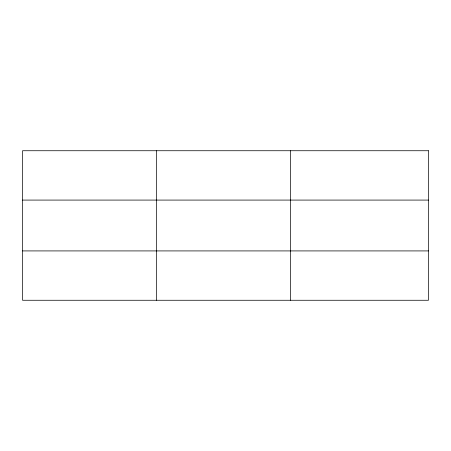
<?xml version="1.0" encoding="UTF-8"?>
<svg xmlns="http://www.w3.org/2000/svg" width="451" height="451" viewBox="0 0 451 451"><rect width="100%" height="100%" fill="white"/><g stroke="black" fill="none" stroke-linecap="round" stroke-linejoin="round"><path stroke-width="0.68" d="M156.497 300.265L156.497 150.735M290.444 300.265L290.444 150.735M22.55 200.081L428.45 200.081M22.55 250.919L428.45 250.919M428.45 150.735L428.45 300.265L22.55 300.265L22.55 150.735L428.45 150.735"/></g></svg>
